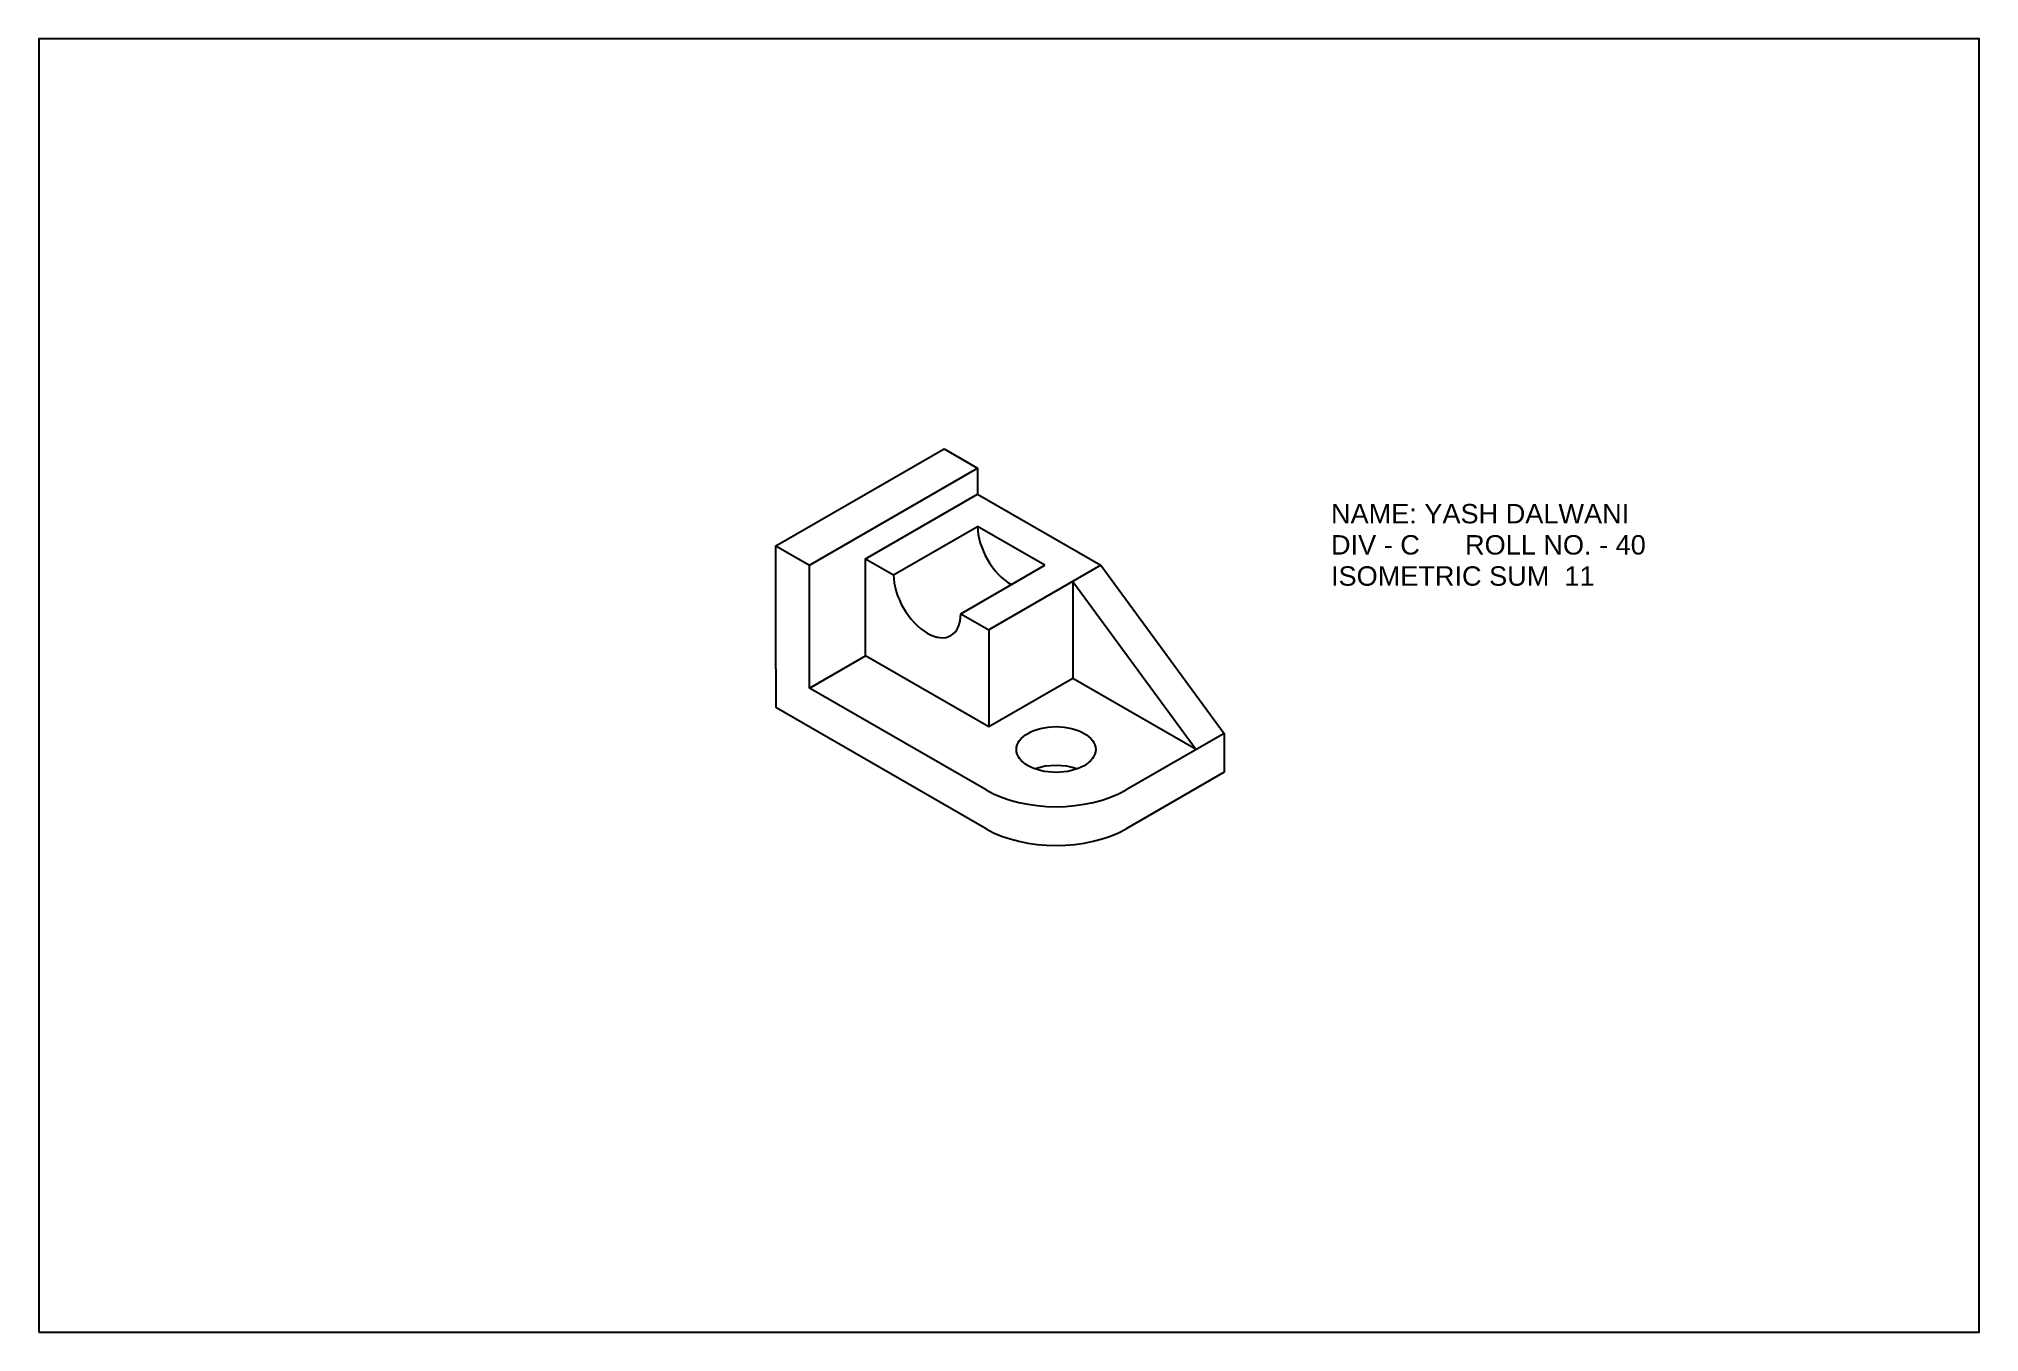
# Model space of a CAD drawing. Header units: millimetres. Extents: x 0 to 600, y 0 to 400.
import ezdxf

# ---------------------------------------------------------------- set-up
doc = ezdxf.new("R2010")
doc.units = ezdxf.units.MM
doc.header["$LTSCALE"] = 7
doc.header["$MEASUREMENT"] = 0
doc.styles.get("Standard").update_dxf_attribs({"font": 'arial.ttf'})

msp = doc.modelspace()

# ---------------------------------------------------------------- linework, layer by layer
for p, q in [((227.95, 243.2), (279.91, 273.2)), ((279.91, 273.2), (290.3, 267.2)), ((238.34, 237.2), (290.3, 267.2)), ((290.3, 267.2), (290.3, 259.2)), ((255.66, 239.2), (290.3, 259.2)), ((290.3, 259.2), (328.4, 237.2)), ((264.32, 234.2), (290.3, 249.2)), ((311.08, 237.2), (290.3, 249.2)), ((227.95, 205.2), (227.95, 243.2)), ((227.95, 243.2), (238.34, 237.2)), ((238.34, 199.2), (238.34, 237.2)), ((255.66, 209.2), (255.66, 239.2)), ((255.66, 239.2), (264.32, 234.2)), ((285.1, 222.2), (311.08, 237.2)), ((328.4, 237.2), (293.76, 217.2)), ((328.4, 237.2), (366.51, 185.2)), ((238.34, 199.2), (238.34, 229.2)), ((319.74, 232.2), (357.85, 180.2)), ((319.74, 232.2), (319.74, 202.2)), ((285.1, 222.2), (293.76, 217.2)), ((293.76, 217.2), (293.76, 187.2)), ((227.95, 205.2), (227.95, 193.2)), ((238.34, 199.2), (255.66, 209.2)), ((293.76, 187.2), (255.66, 209.2)), ((292.9, 167.7), (238.34, 199.2)), ((319.74, 202.2), (293.76, 187.2)), ((357.85, 180.2), (319.74, 202.2)), ((292.9, 155.7), (227.95, 193.2)), ((366.51, 185.2), (336.2, 167.7)), ((366.51, 185.2), (366.51, 173.2)), ((366.51, 173.2), (336.2, 155.7))]:
    msp.add_line(p, q)
msp.add_lwpolyline([(0, 0), (600, 0), (600, 400), (0, 400)], close=True)
for centre, major_axis, start_param, end_param in [((300.69, 243.2), (7.35, -12.73), 3.926991, 5.497787), ((274.71, 228.2), (7.35, -12.73), 3.926991, 7.068583), ((314.55, 168.2), (-12.25, 0), 4.15479, 5.269988), ((314.55, 180.2), (-30.62, 0), 0.785398, 2.356194), ((314.55, 168.2), (-30.62, 0), 0.785398, 2.356194)]:
    msp.add_ellipse(centre, major_axis=major_axis, ratio=0.57735, start_param=start_param, end_param=end_param)
msp.add_ellipse((314.55, 180.2), major_axis=(-12.25, 0), ratio=0.57735)

# ---------------------------------------------------------------- texts
for s, p in [('NAME: YASH DALWANI', (399.57, 250.14)), ('DIV - C      ROLL NO. - 40', (399.57, 240.5)), ('ISOMETRIC SUM  11', (399.57, 230.86))]:
    msp.add_text(s, height=6).set_placement(p)

doc.saveas('drawing.dxf')
